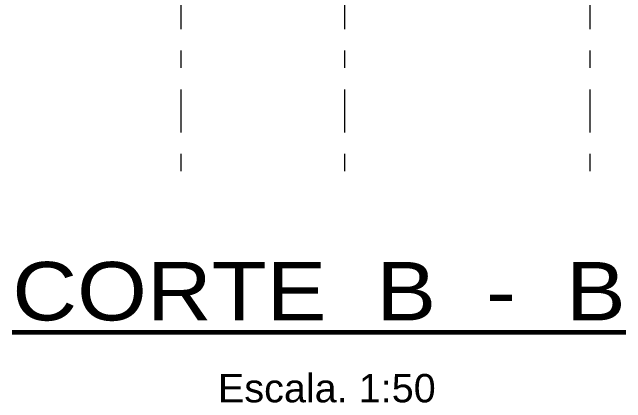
# Model space of a CAD drawing. Header units: metres. Extents: x -50 to 76, y -61 to 14.
# Drawn here: x 52.451 to 56.014, y -41.42 to -39.152 of the extents above; entities that cross this region are included whole.
import ezdxf
from ezdxf.enums import TextEntityAlignment as Align

# ---------------------------------------------------------------- set-up
doc = ezdxf.new("R2010")
doc.units = ezdxf.units.M
doc.header["$MEASUREMENT"] = 0
doc.linetypes.add('CENTERX2', pattern=[4, 2.5, -0.5, 0.5, -0.5])
doc.linetypes.add('DASHDOT2', pattern=[0.5, 0.25, -0.125, 0, -0.125])
for name, color, linetype, lineweight in [('EJES', 251, 'CENTERX2', 0), ('TEXTO1', 7, 'Continuous', 60), ('TITULOS', 9, 'Continuous', 60)]:
    doc.layers.add(name, color=color, linetype=linetype, lineweight=lineweight)
doc.styles.add('DISEÑO', font='arial.ttf', dxfattribs={"width": 1.1})

msp = doc.modelspace()

# ---------------------------------------------------------------- linework, layer by layer
at = {"layer": 'EJES', "linetype": 'DASHDOT2'}
for p, q in [((53.4301, -30.0001), (53.4301, -40.1498)), ((54.3801, -30.0001), (54.3801, -40.1498)), ((55.8051, -30.0001), (55.8051, -40.1498))]:
    msp.add_line(p, q, dxfattribs=at)

# ---------------------------------------------------------------- texts
at = {"layer": 'TEXTO1', "style": 'DISEÑO'}
msp.add_text('Escala. 1:50', height=0.164592, dxfattribs=at).set_placement((54.2779, -41.4674), align=Align.BOTTOM_CENTER)
at = {"layer": 'TITULOS', "style": 'DISEÑO', "width": 1.1}
msp.add_text('%%UCORTE  B  -  B', height=0.339359, dxfattribs=at).set_placement((54.2324, -41.0438), align=Align.BOTTOM_CENTER)

doc.saveas('drawing.dxf')
